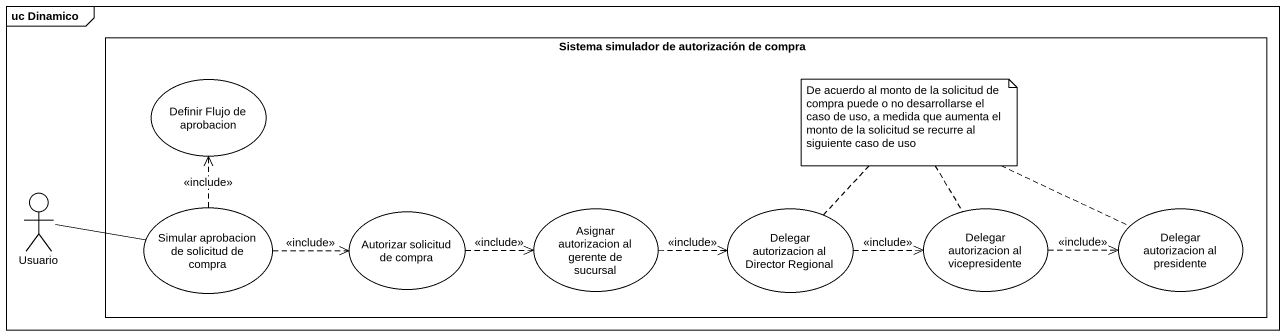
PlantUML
@startuml
mainframe uc Dinamico
rectangle "Sistema simulador de autorización de compra" as Sistema_simulador_de {
  usecase "Definir Flujo de aprobacion" as Definir_Flujo_de_aprobacion
  usecase "Simular aprobacion de solicitud de compra" as Simular_aprobacion_de
  usecase "Autorizar solicitud de compra" as Autorizar_solicitud_de
  usecase "Asignar autorizacion al gerente de sucursal" as Asignar_autorizacion_al
  usecase "Delegar autorizacion al Director Regional" as Delegar_autorizacion_al
  usecase "Delegar autorizacion al vicepresidente" as Delegar_autorizacion_al_2
  usecase "Delegar autorizacion al presidente" as Delegar_autorizacion_al_3
}
actor Usuario
Usuario -right- Simular_aprobacion_de
Simular_aprobacion_de .up.> Definir_Flujo_de_aprobacion : <<include>>
Simular_aprobacion_de .right.> Autorizar_solicitud_de : <<include>>
Autorizar_solicitud_de .right.> Asignar_autorizacion_al : <<include>>
Asignar_autorizacion_al .right.> Delegar_autorizacion_al : <<include>>
Delegar_autorizacion_al .right.> Delegar_autorizacion_al_2 : <<include>>
Delegar_autorizacion_al_2 .right.> Delegar_autorizacion_al_3 : <<include>>
note as N1
  De acuerdo al monto de la solicitud de compra puede o no desarrollarse el caso de uso, a medida que aumenta el monto de la solicitud se recurre al siguiente caso de uso
end note
N1 .. Delegar_autorizacion_al
N1 .. Delegar_autorizacion_al_2
N1 .. Delegar_autorizacion_al_3
@enduml
